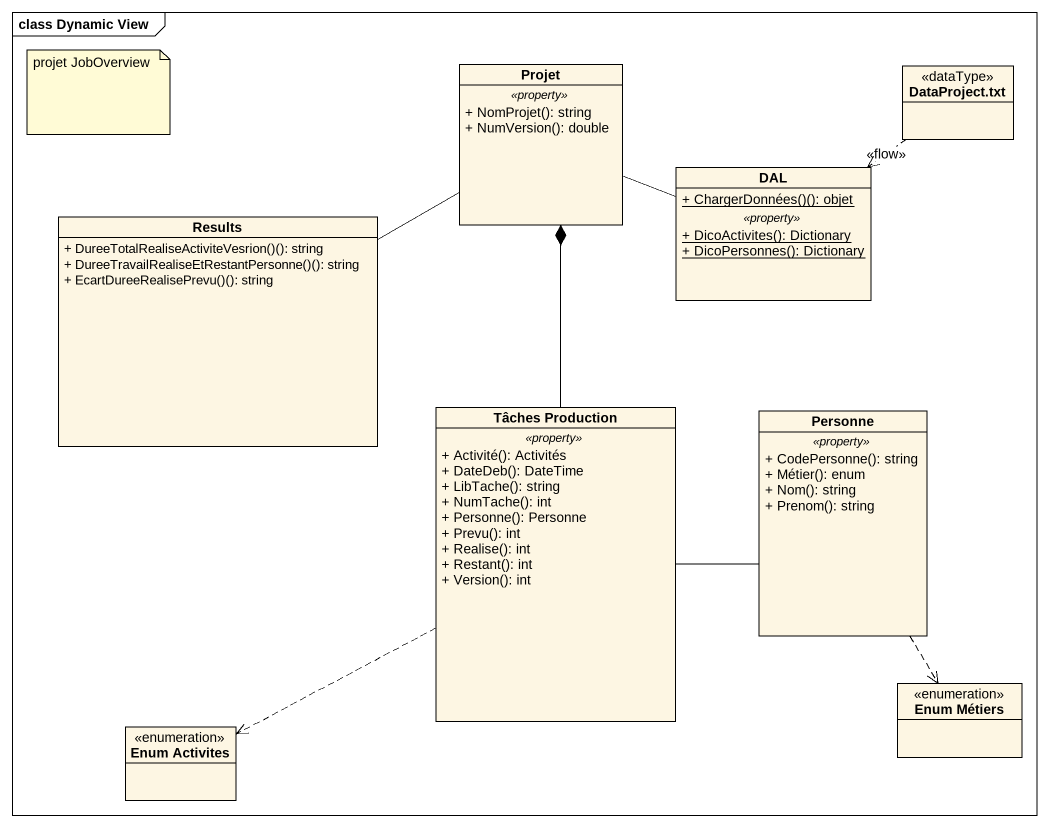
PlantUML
@startuml
mainframe class Dynamic View
hide circle
hide empty members
skinparam classAttributeIconSize 0
class Projet {
  .. <<property>> ..
  + NomProjet(): string
  + NumVersion(): double
}
class "DataProject.txt" as DataProject_txt <<dataType>>
class DAL {
  {static} + ChargerDonnées()(): objet
  .. <<property>> ..
  {static} + DicoActivites(): Dictionary
  {static} + DicoPersonnes(): Dictionary
}
class Results {
  + DureeTotalRealiseActiviteVesrion()(): string
  + DureeTravailRealiseEtRestantPersonne()(): string
  + EcartDureeRealisePrevu()(): string
}
class "Tâches Production" as Tâches_Production {
  .. <<property>> ..
  + Activité(): Activités
  + DateDeb(): DateTime
  + LibTache(): string
  + NumTache(): int
  + Personne(): Personne
  + Prevu(): int
  + Realise(): int
  + Restant(): int
  + Version(): int
}
class Personne {
  .. <<property>> ..
  + CodePersonne(): string
  + Métier(): enum
  + Nom(): string
  + Prenom(): string
}
enum "Enum Activites" as Enum_Activites
enum "Enum Métiers" as Enum_Métiers
DataProject_txt ..> DAL : <<flow>>
DAL -left- Projet
Results -right- Projet
Tâches_Production -up-* Projet
Tâches_Production .left.> Enum_Activites
Personne -left- Tâches_Production
Personne ..> Enum_Métiers
note as N1
  projet JobOverview
end note
@enduml
